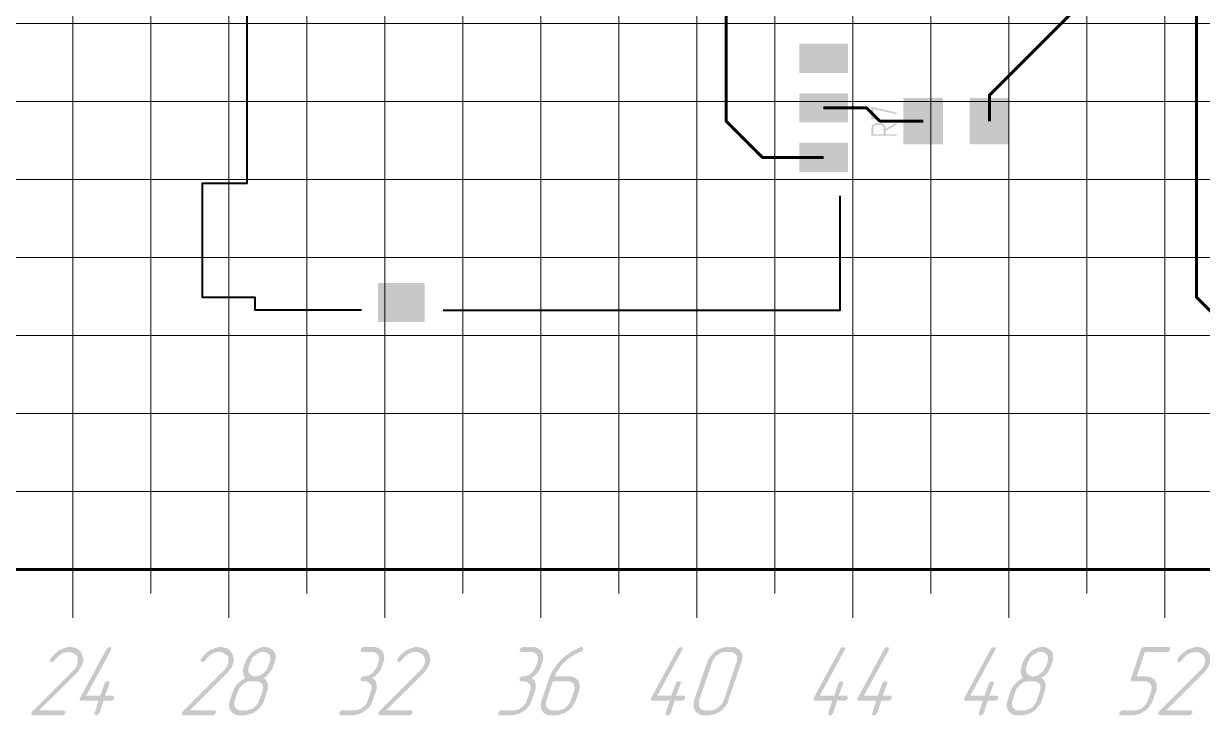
# Paper-space layout 'Layout1' of a CAD drawing. Extents: x -1 to 840, y -1 to 593.
# Drawn here: x 154.8 to 215.2, y 323.7 to 359.2 of the extents above; entities that cross this region are included whole.
import ezdxf

# ---------------------------------------------------------------- set-up
doc = ezdxf.new("R2010")
doc.units = 0
doc.header["$MEASUREMENT"] = 0
doc.layers.add('PDF _Геометрия', color=7, linetype='CONTINUOUS')
doc.layers.add('PDF _Сплошная заливка', color=7, linetype='CONTINUOUS')

psp = doc.layouts.get("Layout1")

# ---------------------------------------------------------------- hatches: boundary and pattern name
at = {"layer": 'PDF _Сплошная заливка', "transparency": 33554559}
for points in [[(198.255, 354.884), (198.255, 354.884), (198.255, 354.91), (198.255, 354.91), (198.281, 354.91), (198.281, 354.91), (198.306, 354.91), (198.306, 354.91), (199.525, 354.63), (199.525, 354.63), (199.525, 354.63), (199.525, 354.63), (199.551, 354.63), (199.551, 354.579), (199.551, 354.579), (199.551, 354.579), (199.551, 354.579), (199.551, 354.554), (199.551, 354.554), (199.525, 354.554), (199.525, 354.554), (199.5, 354.554), (199.5, 354.554), (198.357, 354.808), (198.357, 354.351), (198.433, 354.351), (198.433, 354.351), (198.458, 354.351), (198.458, 354.351), (198.484, 354.351), (198.484, 354.351), (198.484, 354.326), (198.484, 354.326), (198.484, 354.326), (198.484, 354.3), (198.484, 354.3), (198.484, 354.3), (198.484, 354.275), (198.484, 354.275), (198.458, 354.275), (198.458, 354.275), (198.433, 354.275), (198.306, 354.275), (198.306, 354.275), (198.281, 354.275), (198.281, 354.275), (198.281, 354.275), (198.255, 354.275), (198.255, 354.275), (198.255, 354.3), (198.255, 354.3)], [(157.201, 327.198), (157.227, 327.198), (157.277, 327.198), (157.353, 327.173), (157.455, 327.148), (157.531, 327.097), (157.633, 327.046), (157.658, 326.995), (157.709, 326.944), (157.709, 326.944), (157.709, 326.944), (157.735, 326.919), (157.735, 326.919), (157.76, 326.843), (157.785, 326.792), (157.811, 326.69), (157.836, 326.589), (157.836, 326.538), (157.836, 326.462), (157.811, 326.411), (157.785, 326.335), (157.785, 326.335), (157.785, 326.309), (157.785, 326.309), (157.76, 326.259), (157.76, 326.233), (157.735, 326.182), (157.684, 326.106), (157.658, 326.106), (157.658, 326.081), (157.633, 326.055), (157.608, 326.03), (157.582, 325.979), (157.557, 325.928), (157.506, 325.878), (157.455, 325.827), (155.575, 323.947), (156.845, 323.947), (156.845, 323.947), (156.871, 323.947), (156.896, 323.922), (156.896, 323.896), (156.922, 323.896), (156.922, 323.846), (156.922, 323.82), (156.896, 323.82), (156.896, 323.795), (156.871, 323.769), (156.845, 323.744), (156.845, 323.744), (156.82, 323.719), (156.795, 323.693), (156.744, 323.693), (155.245, 323.693), (155.219, 323.693), (155.194, 323.719), (155.169, 323.744), (155.169, 323.744), (155.169, 323.769), (155.169, 323.795), (155.169, 323.82), (155.169, 323.846), (155.169, 323.846), (155.219, 323.896), (157.303, 325.979), (157.379, 326.055), (157.455, 326.157), (157.455, 326.157), (157.455, 326.182), (157.455, 326.182), (157.481, 326.208), (157.506, 326.284), (157.531, 326.335), (157.531, 326.335), (157.531, 326.36), (157.557, 326.386), (157.557, 326.436), (157.557, 326.487), (157.557, 326.563), (157.557, 326.64), (157.531, 326.716), (157.506, 326.741), (157.481, 326.767), (157.481, 326.767), (157.455, 326.792), (157.455, 326.792), (157.43, 326.817), (157.379, 326.843), (157.303, 326.894), (157.303, 326.894), (157.303, 326.919), (157.277, 326.919), (157.227, 326.919), (157.201, 326.944), (157.176, 326.944), (157.074, 326.944), (157.049, 326.944), (157.023, 326.944), (156.972, 326.944), (156.922, 326.919), (156.845, 326.919), (156.795, 326.894), (156.718, 326.843), (156.718, 326.843), (156.693, 326.843), (156.668, 326.817), (156.617, 326.767), (156.566, 326.741), (156.49, 326.665), (156.439, 326.614), (156.363, 326.512), (156.363, 326.512), (156.363, 326.512), (156.337, 326.487), (156.312, 326.462), (156.287, 326.462), (156.287, 326.462), (156.261, 326.436), (156.236, 326.436), (156.21, 326.436), (156.21, 326.436), (156.185, 326.462), (156.134, 326.462), (156.134, 326.487), (156.134, 326.487), (156.134, 326.512), (156.134, 326.563), (156.159, 326.614), (156.159, 326.614), (156.185, 326.614), (156.185, 326.64), (156.21, 326.665), (156.236, 326.716), (156.312, 326.767), (156.363, 326.843), (156.464, 326.919), (156.541, 326.995), (156.642, 327.071), (156.642, 327.071), (156.668, 327.071), (156.693, 327.071), (156.744, 327.097), (156.795, 327.122), (156.871, 327.148), (156.972, 327.173), (157.049, 327.198), (157.15, 327.198), (157.176, 327.198)], [(159.208, 327.198), (159.233, 327.198), (159.259, 327.173), (159.259, 327.148), (159.259, 327.148), (159.284, 327.122), (159.259, 327.071), (159.259, 327.046), (157.989, 324.709), (158.7, 324.709), (158.929, 325.319), (158.929, 325.344), (158.929, 325.344), (158.954, 325.37), (158.979, 325.395), (159.005, 325.42), (159.03, 325.42), (159.056, 325.446), (159.081, 325.446), (159.106, 325.446), (159.106, 325.446), (159.157, 325.446), (159.157, 325.42), (159.183, 325.42), (159.183, 325.395), (159.183, 325.37), (159.183, 325.319), (158.954, 324.709), (159.361, 324.709), (159.361, 324.709), (159.386, 324.684), (159.411, 324.658), (159.411, 324.658), (159.411, 324.633), (159.437, 324.608), (159.411, 324.582), (159.411, 324.582), (159.411, 324.557), (159.386, 324.531), (159.361, 324.481), (159.361, 324.481), (159.335, 324.481), (159.31, 324.455), (159.259, 324.455), (158.878, 324.455), (158.675, 323.82), (158.675, 323.82), (158.649, 323.795), (158.624, 323.769), (158.598, 323.719), (158.598, 323.719), (158.573, 323.719), (158.548, 323.693), (158.497, 323.693), (158.497, 323.693), (158.471, 323.693), (158.446, 323.719), (158.421, 323.719), (158.421, 323.744), (158.421, 323.744), (158.395, 323.769), (158.421, 323.795), (158.421, 323.82), (158.624, 324.455), (157.735, 324.455), (157.735, 324.455), (157.684, 324.455), (157.658, 324.481), (157.658, 324.481), (157.658, 324.506), (157.658, 324.531), (157.658, 324.582), (157.684, 324.608), (159.03, 327.097), (159.03, 327.097), (159.056, 327.122), (159.081, 327.148), (159.106, 327.173), (159.183, 327.198)], [(164.924, 327.198), (164.95, 327.198), (165, 327.198), (165.077, 327.173), (165.178, 327.148), (165.254, 327.097), (165.356, 327.046), (165.381, 326.995), (165.432, 326.944), (165.432, 326.944), (165.432, 326.944), (165.458, 326.919), (165.458, 326.919), (165.483, 326.843), (165.508, 326.792), (165.534, 326.69), (165.559, 326.589), (165.559, 326.538), (165.559, 326.462), (165.534, 326.411), (165.508, 326.335), (165.508, 326.335), (165.508, 326.309), (165.508, 326.309), (165.483, 326.259), (165.483, 326.233), (165.458, 326.182), (165.407, 326.106), (165.381, 326.106), (165.381, 326.081), (165.356, 326.055), (165.331, 326.03), (165.305, 325.979), (165.28, 325.928), (165.229, 325.878), (165.178, 325.827), (163.298, 323.947), (164.568, 323.947), (164.568, 323.947), (164.594, 323.947), (164.619, 323.922), (164.619, 323.896), (164.645, 323.896), (164.645, 323.846), (164.645, 323.82), (164.619, 323.82), (164.619, 323.795), (164.594, 323.769), (164.568, 323.744), (164.568, 323.744), (164.543, 323.719), (164.518, 323.693), (164.467, 323.693), (162.968, 323.693), (162.943, 323.693), (162.917, 323.719), (162.892, 323.744), (162.892, 323.744), (162.892, 323.769), (162.892, 323.795), (162.892, 323.82), (162.892, 323.846), (162.892, 323.846), (162.943, 323.896), (165.026, 325.979), (165.102, 326.055), (165.178, 326.157), (165.178, 326.157), (165.178, 326.182), (165.178, 326.182), (165.204, 326.208), (165.229, 326.284), (165.254, 326.335), (165.254, 326.335), (165.254, 326.36), (165.28, 326.386), (165.28, 326.436), (165.28, 326.487), (165.28, 326.563), (165.28, 326.64), (165.254, 326.716), (165.229, 326.741), (165.204, 326.767), (165.204, 326.767), (165.178, 326.792), (165.178, 326.792), (165.153, 326.817), (165.102, 326.843), (165.026, 326.894), (165.026, 326.894), (165.026, 326.919), (165, 326.919), (164.95, 326.919), (164.924, 326.944), (164.899, 326.944), (164.797, 326.944), (164.772, 326.944), (164.746, 326.944), (164.695, 326.944), (164.645, 326.919), (164.568, 326.919), (164.518, 326.894), (164.441, 326.843), (164.441, 326.843), (164.416, 326.843), (164.391, 326.817), (164.34, 326.767), (164.289, 326.741), (164.213, 326.665), (164.162, 326.614), (164.086, 326.512), (164.086, 326.512), (164.086, 326.512), (164.06, 326.487), (164.035, 326.462), (164.01, 326.462), (164.01, 326.462), (163.984, 326.436), (163.959, 326.436), (163.933, 326.436), (163.933, 326.436), (163.908, 326.462), (163.882, 326.462), (163.857, 326.487), (163.857, 326.487), (163.857, 326.512), (163.857, 326.563), (163.882, 326.614), (163.882, 326.614), (163.908, 326.614), (163.908, 326.64), (163.933, 326.665), (163.959, 326.716), (164.035, 326.767), (164.086, 326.843), (164.187, 326.919), (164.264, 326.995), (164.365, 327.071), (164.365, 327.071), (164.391, 327.071), (164.416, 327.071), (164.467, 327.097), (164.518, 327.122), (164.594, 327.148), (164.695, 327.173), (164.772, 327.198), (164.873, 327.198), (164.899, 327.198)], [(172.8, 327.198), (172.85, 327.198), (172.901, 327.173), (172.977, 327.148), (173.054, 327.097), (173.13, 327.046), (173.181, 326.97), (173.206, 326.97), (173.206, 326.944), (173.231, 326.894), (173.257, 326.843), (173.257, 326.767), (173.282, 326.665), (173.257, 326.563), (173.257, 326.512), (173.231, 326.436), (173.155, 326.208), (173.13, 326.106), (173.104, 326.055), (173.079, 326.005), (173.079, 326.005), (173.054, 326.005), (173.054, 325.979), (173.003, 325.928), (172.977, 325.878), (172.952, 325.878), (172.952, 325.852), (172.927, 325.827), (172.876, 325.801), (172.85, 325.751), (172.8, 325.7), (172.723, 325.649), (172.673, 325.624), (172.673, 325.598), (172.698, 325.598), (172.723, 325.573), (172.749, 325.547), (172.774, 325.522), (172.825, 325.471), (172.85, 325.395), (172.876, 325.344), (172.876, 325.344), (172.876, 325.319), (172.876, 325.268), (172.876, 325.217), (172.876, 325.166), (172.876, 325.09), (172.876, 325.039), (172.85, 324.938), (172.673, 324.455), (172.673, 324.43), (172.673, 324.43), (172.673, 324.404), (172.647, 324.404), (172.622, 324.328), (172.596, 324.252), (172.545, 324.176), (172.469, 324.1), (172.368, 323.998), (172.266, 323.922), (172.266, 323.922), (172.266, 323.896), (172.241, 323.896), (172.215, 323.896), (172.19, 323.871), (172.164, 323.846), (172.088, 323.82), (172.012, 323.769), (171.91, 323.744), (171.783, 323.719), (171.682, 323.693), (171.021, 323.693), (171.021, 323.693), (170.996, 323.719), (170.97, 323.744), (170.97, 323.744), (170.97, 323.769), (170.945, 323.795), (170.97, 323.82), (170.97, 323.82), (170.97, 323.846), (170.996, 323.871), (171.021, 323.896), (171.021, 323.922), (171.047, 323.922), (171.097, 323.947), (171.123, 323.947), (171.783, 323.947), (171.834, 323.947), (171.885, 323.972), (171.936, 323.998), (172.012, 323.998), (172.088, 324.049), (172.164, 324.1), (172.164, 324.1), (172.19, 324.125), (172.215, 324.15), (172.266, 324.201), (172.317, 324.252), (172.368, 324.303), (172.393, 324.379), (172.419, 324.455), (172.596, 324.938), (172.596, 324.963), (172.596, 324.989), (172.622, 325.014), (172.622, 325.065), (172.622, 325.116), (172.622, 325.192), (172.596, 325.242), (172.571, 325.293), (172.571, 325.319), (172.545, 325.319), (172.52, 325.344), (172.495, 325.37), (172.469, 325.395), (172.393, 325.42), (172.342, 325.446), (172.266, 325.446), (172.139, 325.446), (172.114, 325.446), (172.088, 325.471), (172.063, 325.471), (172.063, 325.497), (172.063, 325.497), (172.063, 325.547), (172.063, 325.573), (172.063, 325.573), (172.063, 325.598), (172.088, 325.624), (172.114, 325.649), (172.114, 325.649), (172.139, 325.674), (172.19, 325.7), (172.215, 325.7), (172.266, 325.7), (172.317, 325.7), (172.368, 325.725), (172.419, 325.725), (172.495, 325.751), (172.545, 325.801), (172.622, 325.852), (172.647, 325.852), (172.673, 325.878), (172.698, 325.903), (172.723, 325.954), (172.774, 326.005), (172.825, 326.055), (172.85, 326.131), (172.901, 326.208), (172.977, 326.436), (172.977, 326.462), (173.003, 326.487), (173.003, 326.512), (173.003, 326.563), (173.003, 326.614), (173.003, 326.69), (172.977, 326.741), (172.952, 326.792), (172.952, 326.817), (172.952, 326.817), (172.901, 326.843), (172.876, 326.868), (172.85, 326.894), (172.8, 326.919), (172.723, 326.944), (172.647, 326.944), (172.139, 326.944), (172.114, 326.944), (172.088, 326.97), (172.063, 326.97), (172.063, 326.995), (172.063, 326.995), (172.063, 327.046), (172.063, 327.071), (172.063, 327.071), (172.088, 327.097), (172.088, 327.122), (172.114, 327.148), (172.139, 327.148), (172.164, 327.173), (172.19, 327.198), (172.241, 327.198), (172.774, 327.198)], [(175.01, 327.198), (175.035, 327.198), (175.086, 327.198), (175.162, 327.173), (175.238, 327.148), (175.34, 327.097), (175.442, 327.046), (175.467, 326.995), (175.518, 326.944), (175.518, 326.944), (175.518, 326.944), (175.518, 326.919), (175.543, 326.919), (175.569, 326.843), (175.594, 326.792), (175.619, 326.69), (175.645, 326.589), (175.645, 326.538), (175.619, 326.462), (175.619, 326.411), (175.594, 326.335), (175.594, 326.335), (175.594, 326.309), (175.569, 326.309), (175.569, 326.259), (175.543, 326.233), (175.518, 326.182), (175.467, 326.106), (175.467, 326.106), (175.467, 326.081), (175.442, 326.055), (175.416, 326.03), (175.391, 325.979), (175.34, 325.928), (175.315, 325.878), (175.264, 325.827), (173.358, 323.947), (174.629, 323.947), (174.654, 323.947), (174.68, 323.947), (174.705, 323.922), (174.705, 323.896), (174.705, 323.896), (174.73, 323.846), (174.705, 323.82), (174.705, 323.82), (174.705, 323.795), (174.68, 323.769), (174.654, 323.744), (174.629, 323.744), (174.629, 323.719), (174.578, 323.693), (174.553, 323.693), (173.054, 323.693), (173.028, 323.693), (173.003, 323.719), (172.977, 323.744), (172.977, 323.744), (172.977, 323.769), (172.977, 323.795), (172.977, 323.82), (172.977, 323.846), (172.977, 323.846), (173.003, 323.896), (175.086, 325.979), (175.188, 326.055), (175.238, 326.157), (175.238, 326.157), (175.264, 326.182), (175.264, 326.182), (175.289, 326.208), (175.315, 326.284), (175.34, 326.335), (175.34, 326.335), (175.34, 326.36), (175.34, 326.386), (175.366, 326.436), (175.366, 326.487), (175.366, 326.563), (175.34, 326.64), (175.315, 326.716), (175.315, 326.741), (175.289, 326.767), (175.264, 326.767), (175.264, 326.792), (175.238, 326.792), (175.238, 326.817), (175.188, 326.843), (175.111, 326.894), (175.111, 326.894), (175.086, 326.919), (175.061, 326.919), (175.035, 326.919), (175.01, 326.944), (174.959, 326.944), (174.883, 326.944), (174.857, 326.944), (174.807, 326.944), (174.756, 326.944), (174.705, 326.919), (174.654, 326.919), (174.578, 326.894), (174.527, 326.843), (174.527, 326.843), (174.502, 326.843), (174.451, 326.817), (174.4, 326.767), (174.349, 326.741), (174.298, 326.665), (174.222, 326.614), (174.171, 326.512), (174.171, 326.512), (174.146, 326.512), (174.121, 326.487), (174.095, 326.462), (174.095, 326.462), (174.095, 326.462), (174.07, 326.436), (174.044, 326.436), (174.019, 326.436), (173.994, 326.436), (173.968, 326.462), (173.943, 326.462), (173.943, 326.487), (173.943, 326.487), (173.943, 326.512), (173.943, 326.563), (173.968, 326.614), (173.968, 326.614), (173.968, 326.614), (173.994, 326.64), (173.994, 326.665), (174.044, 326.716), (174.095, 326.767), (174.171, 326.843), (174.248, 326.919), (174.349, 326.995), (174.451, 327.071), (174.451, 327.071), (174.451, 327.071), (174.502, 327.071), (174.527, 327.097), (174.603, 327.122), (174.68, 327.148), (174.756, 327.173), (174.857, 327.198), (174.959, 327.198), (174.984, 327.198)], [(180.955, 327.198), (181.005, 327.198), (181.056, 327.173), (181.132, 327.148), (181.209, 327.097), (181.285, 327.046), (181.361, 326.97), (181.361, 326.97), (181.361, 326.944), (181.386, 326.894), (181.412, 326.843), (181.412, 326.767), (181.437, 326.665), (181.412, 326.563), (181.412, 326.512), (181.386, 326.436), (181.31, 326.208), (181.285, 326.106), (181.259, 326.055), (181.234, 326.005), (181.234, 326.005), (181.234, 326.005), (181.209, 325.979), (181.158, 325.928), (181.132, 325.878), (181.107, 325.878), (181.107, 325.852), (181.082, 325.827), (181.056, 325.801), (181.005, 325.751), (180.955, 325.7), (180.904, 325.649), (180.827, 325.624), (180.827, 325.598), (180.853, 325.598), (180.878, 325.573), (180.904, 325.547), (180.929, 325.522), (180.98, 325.471), (181.005, 325.395), (181.031, 325.344), (181.031, 325.344), (181.031, 325.319), (181.031, 325.268), (181.031, 325.217), (181.031, 325.166), (181.031, 325.09), (181.031, 325.039), (181.005, 324.938), (180.827, 324.455), (180.827, 324.43), (180.827, 324.43), (180.827, 324.404), (180.802, 324.404), (180.777, 324.328), (180.751, 324.252), (180.7, 324.176), (180.624, 324.1), (180.523, 323.998), (180.446, 323.922), (180.421, 323.922), (180.421, 323.896), (180.396, 323.896), (180.37, 323.896), (180.345, 323.871), (180.319, 323.846), (180.243, 323.82), (180.167, 323.769), (180.065, 323.744), (179.938, 323.719), (179.837, 323.693), (179.202, 323.693), (179.176, 323.693), (179.151, 323.719), (179.125, 323.744), (179.125, 323.744), (179.125, 323.769), (179.1, 323.795), (179.125, 323.82), (179.125, 323.82), (179.125, 323.846), (179.151, 323.871), (179.176, 323.896), (179.176, 323.922), (179.202, 323.922), (179.252, 323.947), (179.278, 323.947), (179.964, 323.947), (179.989, 323.947), (180.04, 323.972), (180.116, 323.998), (180.167, 323.998), (180.243, 324.049), (180.319, 324.1), (180.319, 324.1), (180.345, 324.125), (180.37, 324.15), (180.421, 324.201), (180.472, 324.252), (180.523, 324.303), (180.548, 324.379), (180.573, 324.455), (180.751, 324.938), (180.751, 324.963), (180.751, 324.989), (180.777, 325.014), (180.777, 325.065), (180.777, 325.116), (180.777, 325.192), (180.751, 325.242), (180.726, 325.293), (180.726, 325.319), (180.7, 325.319), (180.675, 325.344), (180.65, 325.37), (180.624, 325.395), (180.548, 325.42), (180.497, 325.446), (180.421, 325.446), (180.294, 325.446), (180.269, 325.446), (180.243, 325.471), (180.218, 325.471), (180.218, 325.497), (180.218, 325.497), (180.218, 325.547), (180.218, 325.573), (180.218, 325.573), (180.218, 325.598), (180.243, 325.624), (180.269, 325.649), (180.294, 325.649), (180.294, 325.674), (180.345, 325.7), (180.37, 325.7), (180.421, 325.7), (180.472, 325.7), (180.523, 325.725), (180.573, 325.725), (180.65, 325.751), (180.7, 325.801), (180.777, 325.852), (180.802, 325.852), (180.827, 325.878), (180.853, 325.903), (180.904, 325.954), (180.929, 326.005), (180.98, 326.055), (181.005, 326.131), (181.056, 326.208), (181.132, 326.436), (181.132, 326.462), (181.158, 326.487), (181.158, 326.512), (181.158, 326.563), (181.158, 326.614), (181.158, 326.69), (181.132, 326.741), (181.107, 326.792), (181.107, 326.817), (181.107, 326.817), (181.082, 326.843), (181.031, 326.868), (181.005, 326.894), (180.955, 326.919), (180.878, 326.944), (180.802, 326.944), (180.294, 326.944), (180.269, 326.944), (180.243, 326.97), (180.218, 326.97), (180.218, 326.995), (180.218, 326.995), (180.218, 327.046), (180.218, 327.071), (180.218, 327.071), (180.243, 327.097), (180.269, 327.122), (180.294, 327.148), (180.294, 327.148), (180.319, 327.173), (180.345, 327.198), (180.396, 327.198), (180.929, 327.198)], [(188.5, 327.198), (188.525, 327.198), (188.55, 327.173), (188.55, 327.148), (188.55, 327.148), (188.576, 327.122), (188.55, 327.071), (188.55, 327.046), (187.28, 324.709), (187.992, 324.709), (188.22, 325.319), (188.22, 325.344), (188.22, 325.344), (188.246, 325.37), (188.271, 325.395), (188.297, 325.42), (188.322, 325.42), (188.347, 325.446), (188.373, 325.446), (188.398, 325.446), (188.398, 325.446), (188.423, 325.446), (188.449, 325.42), (188.474, 325.42), (188.474, 325.395), (188.474, 325.37), (188.474, 325.319), (188.246, 324.709), (188.652, 324.709), (188.652, 324.709), (188.678, 324.684), (188.703, 324.658), (188.703, 324.658), (188.703, 324.633), (188.728, 324.608), (188.703, 324.582), (188.703, 324.582), (188.703, 324.557), (188.678, 324.531), (188.652, 324.481), (188.652, 324.481), (188.627, 324.481), (188.576, 324.455), (188.55, 324.455), (188.169, 324.455), (187.966, 323.82), (187.941, 323.82), (187.941, 323.795), (187.915, 323.769), (187.89, 323.719), (187.89, 323.719), (187.865, 323.719), (187.839, 323.693), (187.788, 323.693), (187.788, 323.693), (187.763, 323.693), (187.738, 323.719), (187.712, 323.719), (187.712, 323.744), (187.712, 323.744), (187.687, 323.769), (187.712, 323.795), (187.712, 323.82), (187.915, 324.455), (187.026, 324.455), (187.001, 324.455), (186.975, 324.455), (186.95, 324.481), (186.95, 324.481), (186.95, 324.506), (186.95, 324.531), (186.95, 324.582), (186.975, 324.608), (188.322, 327.097), (188.322, 327.097), (188.347, 327.122), (188.373, 327.148), (188.398, 327.173), (188.474, 327.198)], [(196.832, 327.198), (196.858, 327.198), (196.883, 327.173), (196.883, 327.148), (196.909, 327.148), (196.909, 327.122), (196.909, 327.071), (196.883, 327.046), (195.613, 324.709), (196.35, 324.709), (196.553, 325.319), (196.553, 325.344), (196.578, 325.344), (196.578, 325.37), (196.604, 325.395), (196.629, 325.42), (196.655, 325.42), (196.68, 325.446), (196.731, 325.446), (196.731, 325.446), (196.756, 325.446), (196.782, 325.446), (196.807, 325.42), (196.807, 325.42), (196.807, 325.395), (196.807, 325.37), (196.807, 325.319), (196.578, 324.709), (196.985, 324.709), (196.985, 324.709), (197.01, 324.684), (197.036, 324.658), (197.036, 324.658), (197.061, 324.633), (197.061, 324.608), (197.061, 324.582), (197.036, 324.582), (197.036, 324.557), (197.01, 324.531), (196.985, 324.481), (196.985, 324.481), (196.96, 324.481), (196.934, 324.455), (196.883, 324.455), (196.502, 324.455), (196.299, 323.82), (196.299, 323.82), (196.274, 323.795), (196.248, 323.769), (196.223, 323.719), (196.223, 323.719), (196.197, 323.719), (196.172, 323.693), (196.121, 323.693), (196.121, 323.693), (196.096, 323.693), (196.07, 323.719), (196.045, 323.719), (196.045, 323.744), (196.045, 323.744), (196.045, 323.769), (196.045, 323.795), (196.045, 323.82), (196.248, 324.455), (195.384, 324.455), (195.359, 324.455), (195.334, 324.455), (195.308, 324.481), (195.283, 324.481), (195.283, 324.506), (195.283, 324.531), (195.308, 324.582), (195.308, 324.608), (196.655, 327.097), (196.655, 327.097), (196.68, 327.122), (196.705, 327.148), (196.731, 327.173), (196.807, 327.198)], [(199.094, 327.198), (199.119, 327.198), (199.144, 327.173), (199.144, 327.148), (199.144, 327.148), (199.17, 327.122), (199.144, 327.071), (199.144, 327.046), (197.874, 324.709), (198.585, 324.709), (198.814, 325.319), (198.814, 325.344), (198.814, 325.344), (198.839, 325.37), (198.865, 325.395), (198.89, 325.42), (198.89, 325.42), (198.941, 325.446), (198.966, 325.446), (198.992, 325.446), (198.992, 325.446), (199.017, 325.446), (199.043, 325.42), (199.043, 325.42), (199.068, 325.395), (199.068, 325.37), (199.068, 325.319), (198.839, 324.709), (199.221, 324.709), (199.246, 324.709), (199.271, 324.684), (199.297, 324.658), (199.297, 324.658), (199.297, 324.633), (199.322, 324.608), (199.297, 324.582), (199.297, 324.582), (199.297, 324.557), (199.271, 324.531), (199.246, 324.481), (199.221, 324.481), (199.221, 324.481), (199.17, 324.455), (199.144, 324.455), (198.763, 324.455), (198.56, 323.82), (198.535, 323.82), (198.535, 323.795), (198.509, 323.769), (198.484, 323.719), (198.458, 323.719), (198.458, 323.719), (198.408, 323.693), (198.382, 323.693), (198.382, 323.693), (198.357, 323.693), (198.331, 323.719), (198.306, 323.719), (198.306, 323.744), (198.281, 323.744), (198.281, 323.769), (198.281, 323.795), (198.306, 323.82), (198.509, 324.455), (197.62, 324.455), (197.595, 324.455), (197.569, 324.455), (197.544, 324.481), (197.544, 324.481), (197.544, 324.506), (197.544, 324.531), (197.544, 324.582), (197.569, 324.608), (198.916, 327.097), (198.916, 327.097), (198.941, 327.122), (198.941, 327.148), (198.992, 327.173), (199.068, 327.198), (199.068, 327.198)], [(204.555, 327.198), (204.581, 327.198), (204.606, 327.173), (204.606, 327.148), (204.632, 327.148), (204.632, 327.122), (204.632, 327.071), (204.606, 327.046), (203.336, 324.709), (204.073, 324.709), (204.276, 325.319), (204.276, 325.344), (204.302, 325.344), (204.302, 325.37), (204.327, 325.395), (204.352, 325.42), (204.378, 325.42), (204.403, 325.446), (204.454, 325.446), (204.454, 325.446), (204.479, 325.446), (204.505, 325.446), (204.53, 325.42), (204.53, 325.42), (204.53, 325.395), (204.53, 325.37), (204.53, 325.319), (204.302, 324.709), (204.708, 324.709), (204.708, 324.709), (204.733, 324.684), (204.759, 324.658), (204.759, 324.658), (204.784, 324.633), (204.784, 324.608), (204.784, 324.582), (204.759, 324.582), (204.759, 324.557), (204.733, 324.531), (204.708, 324.481), (204.708, 324.481), (204.683, 324.481), (204.657, 324.455), (204.606, 324.455), (204.225, 324.455), (204.022, 323.82), (204.022, 323.82), (203.997, 323.795), (203.971, 323.769), (203.946, 323.719), (203.946, 323.719), (203.92, 323.719), (203.895, 323.693), (203.844, 323.693), (203.844, 323.693), (203.819, 323.693), (203.793, 323.719), (203.768, 323.719), (203.768, 323.744), (203.768, 323.744), (203.768, 323.769), (203.768, 323.795), (203.768, 323.82), (203.971, 324.455), (203.107, 324.455), (203.082, 324.455), (203.057, 324.455), (203.031, 324.481), (203.006, 324.481), (203.006, 324.506), (203.006, 324.531), (203.031, 324.582), (203.031, 324.608), (204.378, 327.097), (204.378, 327.097), (204.403, 327.122), (204.428, 327.148), (204.454, 327.173), (204.53, 327.198)], [(213.523, 327.198), (213.549, 327.198), (213.574, 327.148), (213.574, 327.148), (213.574, 327.122), (213.574, 327.097), (213.574, 327.071), (213.574, 327.071), (213.574, 327.046), (213.549, 327.021), (213.523, 326.995), (213.498, 326.97), (213.473, 326.97), (213.447, 326.944), (213.422, 326.944), (212.279, 326.944), (211.872, 325.7), (212.38, 325.7), (212.406, 325.7), (212.456, 325.674), (212.533, 325.674), (212.609, 325.649), (212.685, 325.598), (212.761, 325.547), (212.812, 325.471), (212.812, 325.471), (212.837, 325.446), (212.863, 325.395), (212.863, 325.319), (212.888, 325.242), (212.888, 325.166), (212.888, 325.065), (212.863, 325.014), (212.863, 324.938), (212.685, 324.455), (212.685, 324.43), (212.685, 324.43), (212.685, 324.404), (212.66, 324.404), (212.634, 324.328), (212.583, 324.277), (212.533, 324.176), (212.482, 324.1), (212.38, 323.998), (212.279, 323.922), (212.279, 323.922), (212.279, 323.922), (212.253, 323.896), (212.228, 323.896), (212.202, 323.871), (212.177, 323.846), (212.101, 323.82), (211.999, 323.769), (211.897, 323.744), (211.796, 323.719), (211.694, 323.693), (211.034, 323.693), (211.008, 323.693), (210.983, 323.719), (210.983, 323.744), (210.957, 323.744), (210.957, 323.769), (210.957, 323.795), (210.983, 323.82), (210.983, 323.82), (210.983, 323.846), (211.008, 323.871), (211.034, 323.896), (211.034, 323.922), (211.059, 323.922), (211.11, 323.947), (211.135, 323.947), (211.796, 323.947), (211.847, 323.947), (211.897, 323.972), (211.948, 323.998), (212.024, 323.998), (212.101, 324.049), (212.177, 324.1), (212.177, 324.1), (212.202, 324.125), (212.228, 324.15), (212.279, 324.201), (212.329, 324.252), (212.355, 324.303), (212.406, 324.379), (212.431, 324.455), (212.609, 324.938), (212.609, 324.963), (212.609, 324.989), (212.609, 325.014), (212.634, 325.065), (212.634, 325.116), (212.634, 325.192), (212.609, 325.242), (212.583, 325.293), (212.558, 325.293), (212.558, 325.319), (212.533, 325.344), (212.507, 325.37), (212.456, 325.395), (212.406, 325.42), (212.355, 325.446), (212.279, 325.446), (211.618, 325.446), (211.618, 325.446), (211.593, 325.471), (211.567, 325.471), (211.567, 325.497), (211.542, 325.522), (211.567, 325.573), (212.075, 327.071), (212.075, 327.071), (212.075, 327.097), (212.101, 327.122), (212.101, 327.148), (212.126, 327.148), (212.177, 327.173), (212.202, 327.198), (212.253, 327.198), (213.498, 327.198)], [(215.022, 327.198), (215.048, 327.198), (215.073, 327.198), (215.175, 327.173), (215.251, 327.148), (215.352, 327.097), (215.429, 327.046), (215.48, 326.995), (215.505, 326.944), (215.505, 326.944), (215.53, 326.944), (215.53, 326.919), (215.556, 326.919), (215.581, 326.843), (215.607, 326.792), (215.632, 326.69), (215.632, 326.589), (215.632, 326.538), (215.632, 326.462), (215.632, 326.411), (215.607, 326.335), (215.607, 326.335), (215.607, 326.309), (215.581, 326.309), (215.581, 326.259), (215.556, 326.233), (215.53, 326.182), (215.48, 326.106), (215.48, 326.106), (215.48, 326.081), (215.454, 326.055), (215.429, 326.03), (215.403, 325.979), (215.352, 325.928), (215.327, 325.878), (215.251, 325.827), (213.371, 323.947), (214.641, 323.947), (214.667, 323.947), (214.692, 323.947), (214.717, 323.922), (214.717, 323.896), (214.717, 323.896), (214.717, 323.846), (214.717, 323.82), (214.717, 323.82), (214.717, 323.795), (214.692, 323.769), (214.667, 323.744), (214.641, 323.744), (214.616, 323.719), (214.59, 323.693), (214.565, 323.693), (213.041, 323.693), (213.041, 323.693), (213.015, 323.719), (212.99, 323.744), (212.99, 323.744), (212.965, 323.769), (212.965, 323.795), (212.99, 323.82), (212.99, 323.846), (212.99, 323.846), (213.015, 323.896), (215.098, 325.979), (215.175, 326.055), (215.251, 326.157), (215.251, 326.157), (215.251, 326.182), (215.276, 326.182), (215.302, 326.208), (215.327, 326.284), (215.352, 326.335), (215.352, 326.335), (215.352, 326.36), (215.352, 326.386), (215.378, 326.436), (215.378, 326.487), (215.378, 326.563), (215.352, 326.64), (215.327, 326.716), (215.302, 326.741), (215.276, 326.767), (215.276, 326.767), (215.276, 326.792), (215.251, 326.792), (215.251, 326.817), (215.175, 326.843), (215.124, 326.894), (215.098, 326.894), (215.098, 326.919), (215.073, 326.919), (215.048, 326.919), (215.022, 326.944), (214.971, 326.944), (214.895, 326.944), (214.844, 326.944), (214.819, 326.944), (214.768, 326.944), (214.717, 326.919), (214.667, 326.919), (214.59, 326.894), (214.54, 326.843), (214.514, 326.843), (214.489, 326.843), (214.463, 326.817), (214.413, 326.767), (214.362, 326.741), (214.311, 326.665), (214.235, 326.614), (214.184, 326.512), (214.158, 326.512), (214.158, 326.512), (214.133, 326.487), (214.108, 326.462), (214.108, 326.462), (214.082, 326.462), (214.082, 326.436), (214.031, 326.436), (214.031, 326.436), (214.006, 326.436), (213.981, 326.462), (213.955, 326.462), (213.955, 326.487), (213.955, 326.487), (213.955, 326.512), (213.955, 326.563), (213.981, 326.614), (213.981, 326.614), (213.981, 326.614), (213.981, 326.64), (214.006, 326.665), (214.057, 326.716), (214.108, 326.767), (214.184, 326.843), (214.26, 326.919), (214.362, 326.995), (214.463, 327.071), (214.463, 327.071), (214.463, 327.071), (214.489, 327.071), (214.54, 327.097), (214.616, 327.122), (214.692, 327.148), (214.768, 327.173), (214.87, 327.198), (214.946, 327.198), (214.997, 327.198)]]:
    psp.add_hatch(color=256, dxfattribs=at).paths.add_polyline_path(points)
h = psp.add_hatch(color=256, dxfattribs=at)
h.paths.add_polyline_path([(198.357, 353.792), (198.357, 353.513), (198.89, 353.513), (198.89, 353.818), (198.89, 353.818), (198.89, 353.843), (198.89, 353.868), (198.89, 353.894), (198.865, 353.919), (198.839, 353.945), (198.839, 353.945), (198.839, 353.945), (198.814, 353.945), (198.814, 353.97), (198.789, 353.97), (198.763, 353.97), (198.738, 353.995), (198.712, 353.995), (198.535, 353.995), (198.535, 353.995), (198.509, 353.995), (198.509, 353.995), (198.484, 353.97), (198.458, 353.97), (198.433, 353.97), (198.433, 353.945), (198.408, 353.945), (198.408, 353.919), (198.382, 353.919), (198.382, 353.919), (198.382, 353.894), (198.357, 353.868), (198.357, 353.843), (198.357, 353.818)], flags=0)
h.paths.add_polyline_path([(198.255, 353.818), (198.255, 353.843), (198.255, 353.868), (198.281, 353.894), (198.281, 353.945), (198.306, 353.97), (198.331, 353.995), (198.331, 353.995), (198.331, 353.995), (198.357, 354.021), (198.357, 354.021), (198.382, 354.046), (198.408, 354.046), (198.458, 354.071), (198.484, 354.071), (198.509, 354.071), (198.535, 354.071), (198.712, 354.071), (198.712, 354.071), (198.712, 354.071), (198.738, 354.071), (198.738, 354.071), (198.763, 354.071), (198.789, 354.071), (198.814, 354.071), (198.839, 354.046), (198.89, 354.021), (198.89, 354.021), (198.916, 353.995), (198.916, 353.995), (198.916, 353.995), (198.941, 353.97), (198.941, 353.945), (198.966, 353.919), (198.992, 353.894), (198.992, 353.843), (198.992, 353.792), (198.992, 353.792), (199.475, 354.071), (199.475, 354.071), (199.5, 354.071), (199.5, 354.071), (199.5, 354.071), (199.5, 354.071), (199.525, 354.071), (199.525, 354.071), (199.551, 354.071), (199.551, 354.071), (199.551, 354.046), (199.551, 354.046), (199.551, 354.046), (199.551, 354.021), (199.551, 354.021), (199.551, 354.021), (199.551, 353.995), (199.551, 353.995), (199.525, 353.995), (198.992, 353.69), (198.992, 353.513), (199.5, 353.513), (199.5, 353.513), (199.525, 353.513), (199.525, 353.513), (199.551, 353.513), (199.551, 353.513), (199.551, 353.513), (199.551, 353.487), (199.551, 353.487), (199.551, 353.487), (199.551, 353.462), (199.551, 353.462), (199.551, 353.437), (199.551, 353.437), (199.525, 353.437), (199.525, 353.437), (199.5, 353.437), (198.306, 353.437), (198.306, 353.437), (198.281, 353.437), (198.281, 353.437), (198.281, 353.437), (198.255, 353.437), (198.255, 353.462), (198.255, 353.462), (198.255, 353.487)], flags=0)
h = psp.add_hatch(color=256, dxfattribs=at)
h.paths.add_polyline_path([(167.084, 326.944), (167.033, 326.944), (167.007, 326.944), (166.956, 326.944), (166.88, 326.919), (166.829, 326.894), (166.753, 326.843), (166.677, 326.792), (166.652, 326.792), (166.652, 326.767), (166.601, 326.741), (166.575, 326.716), (166.525, 326.665), (166.474, 326.589), (166.448, 326.512), (166.423, 326.462), (166.321, 326.182), (166.321, 326.182), (166.321, 326.157), (166.296, 326.131), (166.296, 326.081), (166.296, 326.03), (166.296, 325.954), (166.321, 325.903), (166.347, 325.852), (166.347, 325.827), (166.372, 325.827), (166.398, 325.801), (166.423, 325.776), (166.474, 325.751), (166.525, 325.725), (166.575, 325.7), (166.652, 325.7), (166.677, 325.7), (166.728, 325.7), (166.779, 325.725), (166.829, 325.725), (166.906, 325.751), (166.982, 325.801), (167.058, 325.852), (167.058, 325.852), (167.084, 325.878), (167.109, 325.903), (167.16, 325.954), (167.211, 325.979), (167.236, 326.055), (167.287, 326.131), (167.312, 326.182), (167.414, 326.462), (167.414, 326.462), (167.414, 326.487), (167.414, 326.512), (167.439, 326.563), (167.439, 326.64), (167.414, 326.69), (167.414, 326.741), (167.388, 326.792), (167.388, 326.817), (167.363, 326.817), (167.338, 326.843), (167.312, 326.868), (167.261, 326.894), (167.211, 326.919), (167.16, 326.944)], flags=0)
h.paths.add_polyline_path([(166.677, 325.446), (166.398, 325.446), (166.372, 325.446), (166.321, 325.42), (166.245, 325.42), (166.194, 325.395), (166.118, 325.344), (166.042, 325.293), (166.016, 325.293), (166.016, 325.268), (165.966, 325.242), (165.94, 325.192), (165.89, 325.141), (165.839, 325.09), (165.813, 325.014), (165.763, 324.938), (165.61, 324.455), (165.61, 324.43), (165.585, 324.43), (165.585, 324.379), (165.585, 324.328), (165.585, 324.277), (165.585, 324.227), (165.61, 324.15), (165.635, 324.1), (165.635, 324.1), (165.661, 324.074), (165.686, 324.049), (165.712, 324.023), (165.737, 323.998), (165.813, 323.972), (165.864, 323.947), (165.94, 323.947), (166.22, 323.947), (166.271, 323.947), (166.321, 323.972), (166.372, 323.998), (166.448, 323.998), (166.525, 324.049), (166.601, 324.1), (166.601, 324.1), (166.626, 324.125), (166.652, 324.15), (166.702, 324.201), (166.728, 324.252), (166.779, 324.303), (166.829, 324.379), (166.855, 324.455), (167.033, 324.938), (167.033, 324.963), (167.033, 324.989), (167.033, 325.014), (167.058, 325.065), (167.058, 325.116), (167.033, 325.192), (167.033, 325.242), (167.007, 325.293), (166.982, 325.319), (166.982, 325.319), (166.956, 325.344), (166.931, 325.37), (166.88, 325.395), (166.829, 325.42), (166.753, 325.446)], flags=0)
h.paths.add_polyline_path([(167.211, 327.198), (167.261, 327.198), (167.338, 327.173), (167.414, 327.148), (167.49, 327.097), (167.566, 327.046), (167.617, 326.97), (167.617, 326.97), (167.642, 326.97), (167.642, 326.944), (167.668, 326.919), (167.668, 326.868), (167.693, 326.843), (167.693, 326.792), (167.719, 326.741), (167.693, 326.614), (167.693, 326.538), (167.668, 326.462), (167.566, 326.182), (167.566, 326.182), (167.566, 326.157), (167.541, 326.131), (167.515, 326.081), (167.49, 326.03), (167.465, 325.979), (167.388, 325.878), (167.388, 325.878), (167.363, 325.852), (167.338, 325.827), (167.312, 325.801), (167.261, 325.751), (167.211, 325.7), (167.16, 325.649), (167.109, 325.624), (167.109, 325.598), (167.109, 325.598), (167.134, 325.573), (167.185, 325.547), (167.211, 325.522), (167.236, 325.471), (167.261, 325.42), (167.287, 325.344), (167.287, 325.344), (167.287, 325.319), (167.312, 325.268), (167.312, 325.217), (167.312, 325.166), (167.312, 325.09), (167.287, 325.039), (167.261, 324.938), (167.109, 324.455), (167.109, 324.43), (167.109, 324.43), (167.084, 324.404), (167.084, 324.404), (167.058, 324.328), (167.007, 324.252), (166.956, 324.176), (166.906, 324.1), (166.804, 323.998), (166.702, 323.922), (166.702, 323.922), (166.702, 323.896), (166.677, 323.896), (166.652, 323.896), (166.626, 323.871), (166.601, 323.846), (166.525, 323.82), (166.423, 323.769), (166.321, 323.744), (166.22, 323.719), (166.093, 323.693), (165.813, 323.693), (165.813, 323.693), (165.737, 323.719), (165.686, 323.719), (165.61, 323.744), (165.534, 323.795), (165.458, 323.846), (165.407, 323.922), (165.407, 323.922), (165.381, 323.947), (165.356, 323.998), (165.331, 324.074), (165.331, 324.15), (165.305, 324.227), (165.331, 324.328), (165.331, 324.379), (165.356, 324.455), (165.508, 324.938), (165.534, 324.963), (165.534, 324.989), (165.559, 325.014), (165.559, 325.065), (165.61, 325.116), (165.635, 325.192), (165.686, 325.242), (165.737, 325.319), (165.763, 325.319), (165.788, 325.344), (165.813, 325.37), (165.864, 325.42), (165.915, 325.471), (165.991, 325.522), (166.067, 325.573), (166.144, 325.624), (166.144, 325.624), (166.144, 325.624), (166.118, 325.649), (166.093, 325.674), (166.093, 325.725), (166.067, 325.776), (166.042, 325.827), (166.042, 325.878), (166.042, 325.878), (166.042, 325.903), (166.016, 325.928), (166.016, 325.979), (166.042, 326.005), (166.042, 326.081), (166.042, 326.131), (166.067, 326.208), (166.169, 326.462), (166.169, 326.462), (166.169, 326.462), (166.169, 326.487), (166.169, 326.487), (166.194, 326.563), (166.245, 326.614), (166.296, 326.716), (166.372, 326.792), (166.448, 326.894), (166.55, 326.97), (166.575, 326.995), (166.575, 326.995), (166.601, 327.021), (166.652, 327.046), (166.702, 327.071), (166.753, 327.097), (166.855, 327.148), (167.007, 327.198), (167.084, 327.198), (167.185, 327.198)], flags=0)
h = psp.add_hatch(color=256, dxfattribs=at)
h.paths.add_polyline_path([(182.682, 325.446), (181.92, 325.446), (181.59, 324.455), (181.59, 324.43), (181.564, 324.43), (181.564, 324.379), (181.564, 324.328), (181.564, 324.277), (181.564, 324.227), (181.59, 324.15), (181.615, 324.1), (181.615, 324.1), (181.64, 324.074), (181.666, 324.049), (181.691, 324.023), (181.742, 323.998), (181.793, 323.972), (181.844, 323.947), (181.92, 323.947), (182.199, 323.947), (182.25, 323.947), (182.301, 323.972), (182.352, 323.998), (182.428, 323.998), (182.504, 324.049), (182.58, 324.1), (182.58, 324.1), (182.606, 324.125), (182.631, 324.15), (182.682, 324.201), (182.707, 324.252), (182.758, 324.303), (182.809, 324.379), (182.834, 324.455), (183.012, 324.938), (183.012, 324.963), (183.012, 324.989), (183.012, 325.014), (183.038, 325.065), (183.038, 325.116), (183.012, 325.192), (183.012, 325.242), (182.987, 325.293), (182.987, 325.319), (182.961, 325.319), (182.936, 325.344), (182.911, 325.37), (182.86, 325.395), (182.809, 325.42), (182.733, 325.446)], flags=0)
h.paths.add_polyline_path([(183.419, 327.198), (183.444, 327.198), (183.47, 327.148), (183.47, 327.148), (183.47, 327.122), (183.47, 327.097), (183.47, 327.071), (183.47, 327.071), (183.47, 327.046), (183.444, 327.021), (183.444, 326.995), (183.444, 326.995), (183.419, 326.995), (183.393, 326.97), (183.343, 326.944), (183.292, 326.944), (183.241, 326.919), (183.114, 326.843), (183.114, 326.843), (183.089, 326.843), (183.063, 326.843), (183.038, 326.817), (183.012, 326.792), (182.961, 326.767), (182.885, 326.716), (182.86, 326.716), (182.86, 326.716), (182.809, 326.665), (182.758, 326.64), (182.682, 326.589), (182.631, 326.538), (182.555, 326.462), (182.479, 326.386), (182.453, 326.386), (182.428, 326.36), (182.403, 326.335), (182.377, 326.284), (182.326, 326.233), (182.301, 326.182), (182.25, 326.106), (182.199, 326.03), (182.199, 326.03), (182.174, 326.005), (182.149, 325.979), (182.123, 325.928), (182.098, 325.878), (182.072, 325.827), (182.047, 325.751), (182.021, 325.7), (182.784, 325.7), (182.809, 325.7), (182.86, 325.7), (182.936, 325.674), (183.012, 325.649), (183.089, 325.598), (183.165, 325.547), (183.216, 325.471), (183.216, 325.471), (183.241, 325.446), (183.266, 325.395), (183.266, 325.344), (183.292, 325.242), (183.292, 325.166), (183.292, 325.065), (183.266, 325.014), (183.266, 324.938), (183.089, 324.455), (183.089, 324.43), (183.089, 324.43), (183.089, 324.404), (183.063, 324.404), (183.038, 324.328), (182.987, 324.252), (182.936, 324.176), (182.885, 324.1), (182.784, 323.998), (182.682, 323.922), (182.682, 323.922), (182.682, 323.896), (182.657, 323.896), (182.631, 323.896), (182.606, 323.871), (182.58, 323.846), (182.504, 323.82), (182.403, 323.769), (182.301, 323.744), (182.199, 323.719), (182.072, 323.693), (181.793, 323.693), (181.793, 323.693), (181.742, 323.719), (181.666, 323.719), (181.59, 323.744), (181.513, 323.795), (181.437, 323.846), (181.386, 323.922), (181.386, 323.922), (181.361, 323.947), (181.336, 323.998), (181.31, 324.074), (181.31, 324.15), (181.285, 324.227), (181.31, 324.328), (181.31, 324.379), (181.336, 324.455), (181.717, 325.547), (181.717, 325.573), (181.717, 325.573), (181.742, 325.624), (181.742, 325.649), (181.767, 325.7), (181.793, 325.751), (181.818, 325.801), (181.844, 325.878), (181.945, 326.03), (182.047, 326.182), (182.098, 326.259), (182.149, 326.335), (182.225, 326.436), (182.301, 326.512), (182.301, 326.512), (182.326, 326.538), (182.352, 326.563), (182.377, 326.589), (182.428, 326.64), (182.479, 326.665), (182.53, 326.716), (182.606, 326.767), (182.682, 326.817), (182.758, 326.894), (182.834, 326.944), (182.936, 326.995), (183.139, 327.097), (183.241, 327.148), (183.343, 327.198), (183.393, 327.198)], flags=0)
h = psp.add_hatch(color=256, dxfattribs=at)
h.paths.add_polyline_path([(191.015, 326.944), (190.735, 326.944), (190.684, 326.944), (190.634, 326.944), (190.583, 326.919), (190.507, 326.894), (190.431, 326.843), (190.38, 326.792), (190.354, 326.792), (190.329, 326.767), (190.303, 326.741), (190.253, 326.716), (190.227, 326.64), (190.176, 326.589), (190.126, 326.512), (190.1, 326.436), (189.414, 324.455), (189.414, 324.43), (189.414, 324.43), (189.414, 324.379), (189.414, 324.328), (189.414, 324.277), (189.414, 324.227), (189.414, 324.15), (189.465, 324.1), (189.465, 324.1), (189.465, 324.074), (189.49, 324.049), (189.516, 324.023), (189.567, 323.998), (189.618, 323.972), (189.694, 323.947), (189.745, 323.947), (190.049, 323.947), (190.075, 323.947), (190.126, 323.972), (190.202, 323.998), (190.253, 323.998), (190.329, 324.049), (190.405, 324.1), (190.405, 324.1), (190.431, 324.125), (190.456, 324.15), (190.507, 324.201), (190.558, 324.252), (190.608, 324.303), (190.634, 324.379), (190.684, 324.455), (191.345, 326.436), (191.37, 326.462), (191.37, 326.487), (191.37, 326.512), (191.37, 326.563), (191.37, 326.614), (191.37, 326.69), (191.345, 326.741), (191.32, 326.792), (191.32, 326.792), (191.32, 326.817), (191.294, 326.843), (191.243, 326.868), (191.218, 326.894), (191.167, 326.919), (191.091, 326.944)], flags=0)
h.paths.add_polyline_path([(191.167, 327.198), (191.218, 327.198), (191.294, 327.173), (191.345, 327.148), (191.421, 327.097), (191.497, 327.046), (191.548, 326.97), (191.574, 326.97), (191.574, 326.944), (191.599, 326.894), (191.624, 326.843), (191.65, 326.767), (191.65, 326.665), (191.624, 326.563), (191.624, 326.512), (191.599, 326.462), (190.913, 324.455), (190.913, 324.43), (190.913, 324.43), (190.913, 324.404), (190.913, 324.404), (190.888, 324.328), (190.837, 324.277), (190.786, 324.176), (190.71, 324.1), (190.634, 323.998), (190.532, 323.922), (190.532, 323.922), (190.507, 323.922), (190.507, 323.896), (190.481, 323.896), (190.456, 323.871), (190.405, 323.846), (190.354, 323.82), (190.253, 323.769), (190.151, 323.744), (190.024, 323.719), (189.922, 323.693), (189.643, 323.693), (189.618, 323.693), (189.567, 323.719), (189.49, 323.719), (189.44, 323.744), (189.363, 323.795), (189.287, 323.846), (189.236, 323.922), (189.211, 323.922), (189.211, 323.947), (189.186, 323.998), (189.16, 324.074), (189.135, 324.15), (189.135, 324.227), (189.135, 324.328), (189.16, 324.379), (189.16, 324.455), (189.846, 326.462), (189.846, 326.462), (189.872, 326.462), (189.872, 326.487), (189.872, 326.512), (189.897, 326.563), (189.948, 326.64), (189.999, 326.716), (190.075, 326.792), (190.151, 326.894), (190.253, 326.97), (190.253, 326.97), (190.253, 326.995), (190.278, 326.995), (190.303, 327.021), (190.329, 327.021), (190.354, 327.046), (190.431, 327.097), (190.532, 327.122), (190.634, 327.173), (190.735, 327.198), (190.812, 327.198), (191.142, 327.198)], flags=0)
h = psp.add_hatch(color=256, dxfattribs=at)
h.paths.add_polyline_path([(206.969, 326.944), (206.918, 326.944), (206.893, 326.944), (206.842, 326.944), (206.766, 326.919), (206.715, 326.894), (206.639, 326.843), (206.562, 326.792), (206.537, 326.792), (206.512, 326.767), (206.486, 326.741), (206.461, 326.716), (206.41, 326.665), (206.359, 326.589), (206.334, 326.512), (206.283, 326.462), (206.207, 326.182), (206.207, 326.182), (206.181, 326.157), (206.181, 326.131), (206.181, 326.081), (206.181, 326.03), (206.181, 325.954), (206.207, 325.903), (206.232, 325.852), (206.232, 325.827), (206.258, 325.827), (206.283, 325.801), (206.308, 325.776), (206.334, 325.751), (206.41, 325.725), (206.461, 325.7), (206.537, 325.7), (206.562, 325.7), (206.613, 325.7), (206.664, 325.725), (206.715, 325.725), (206.791, 325.751), (206.867, 325.801), (206.918, 325.852), (206.944, 325.852), (206.969, 325.878), (206.994, 325.903), (207.045, 325.954), (207.071, 325.979), (207.121, 326.055), (207.172, 326.131), (207.198, 326.182), (207.299, 326.462), (207.299, 326.462), (207.299, 326.487), (207.299, 326.512), (207.299, 326.563), (207.325, 326.64), (207.299, 326.69), (207.299, 326.741), (207.274, 326.792), (207.248, 326.817), (207.248, 326.817), (207.223, 326.843), (207.198, 326.868), (207.147, 326.894), (207.096, 326.919), (207.045, 326.944)], flags=0)
h.paths.add_polyline_path([(206.562, 325.446), (206.283, 325.446), (206.258, 325.446), (206.181, 325.42), (206.131, 325.42), (206.054, 325.395), (206.004, 325.344), (205.927, 325.293), (205.902, 325.293), (205.877, 325.268), (205.851, 325.242), (205.826, 325.192), (205.775, 325.141), (205.724, 325.09), (205.673, 325.014), (205.648, 324.938), (205.495, 324.455), (205.495, 324.43), (205.47, 324.43), (205.47, 324.379), (205.47, 324.328), (205.47, 324.277), (205.47, 324.227), (205.495, 324.15), (205.521, 324.1), (205.521, 324.1), (205.546, 324.074), (205.546, 324.049), (205.597, 324.023), (205.623, 323.998), (205.673, 323.972), (205.75, 323.947), (205.826, 323.947), (206.105, 323.947), (206.156, 323.947), (206.207, 323.972), (206.258, 323.998), (206.334, 323.998), (206.41, 324.049), (206.461, 324.1), (206.486, 324.1), (206.512, 324.125), (206.537, 324.15), (206.588, 324.201), (206.613, 324.252), (206.664, 324.303), (206.715, 324.379), (206.74, 324.455), (206.893, 324.938), (206.918, 324.963), (206.918, 324.989), (206.918, 325.014), (206.918, 325.065), (206.918, 325.116), (206.918, 325.192), (206.918, 325.242), (206.893, 325.293), (206.867, 325.319), (206.867, 325.319), (206.842, 325.344), (206.817, 325.37), (206.766, 325.395), (206.715, 325.42), (206.639, 325.446)], flags=0)
h.paths.add_polyline_path([(207.096, 327.198), (207.147, 327.198), (207.223, 327.173), (207.299, 327.148), (207.375, 327.097), (207.452, 327.046), (207.502, 326.97), (207.502, 326.97), (207.528, 326.97), (207.528, 326.944), (207.553, 326.919), (207.553, 326.868), (207.579, 326.843), (207.579, 326.792), (207.579, 326.741), (207.579, 326.614), (207.579, 326.538), (207.553, 326.462), (207.452, 326.182), (207.452, 326.182), (207.452, 326.157), (207.426, 326.131), (207.401, 326.081), (207.375, 326.03), (207.35, 325.979), (207.274, 325.878), (207.274, 325.878), (207.248, 325.852), (207.223, 325.827), (207.198, 325.801), (207.147, 325.751), (207.096, 325.7), (207.045, 325.649), (206.969, 325.624), (206.994, 325.598), (206.994, 325.598), (207.02, 325.573), (207.071, 325.547), (207.096, 325.522), (207.121, 325.471), (207.147, 325.42), (207.172, 325.344), (207.172, 325.344), (207.172, 325.319), (207.198, 325.268), (207.198, 325.217), (207.198, 325.166), (207.198, 325.09), (207.172, 325.039), (207.147, 324.938), (206.994, 324.455), (206.994, 324.43), (206.969, 324.43), (206.969, 324.404), (206.969, 324.404), (206.944, 324.328), (206.893, 324.252), (206.842, 324.176), (206.766, 324.1), (206.689, 323.998), (206.588, 323.922), (206.588, 323.922), (206.588, 323.896), (206.562, 323.896), (206.537, 323.896), (206.512, 323.871), (206.486, 323.846), (206.41, 323.82), (206.308, 323.769), (206.207, 323.744), (206.105, 323.719), (205.978, 323.693), (205.699, 323.693), (205.673, 323.693), (205.623, 323.719), (205.572, 323.719), (205.495, 323.744), (205.419, 323.795), (205.343, 323.846), (205.292, 323.922), (205.267, 323.922), (205.267, 323.947), (205.241, 323.998), (205.216, 324.074), (205.191, 324.15), (205.191, 324.227), (205.216, 324.328), (205.216, 324.379), (205.241, 324.455), (205.394, 324.938), (205.394, 324.963), (205.419, 324.989), (205.419, 325.014), (205.445, 325.065), (205.495, 325.116), (205.521, 325.192), (205.572, 325.242), (205.623, 325.319), (205.648, 325.319), (205.673, 325.344), (205.699, 325.37), (205.75, 325.42), (205.8, 325.471), (205.877, 325.522), (205.953, 325.573), (206.029, 325.624), (206.029, 325.624), (206.004, 325.624), (206.004, 325.649), (205.978, 325.674), (205.953, 325.725), (205.953, 325.776), (205.927, 325.827), (205.927, 325.878), (205.927, 325.878), (205.927, 325.903), (205.902, 325.928), (205.902, 325.979), (205.927, 326.005), (205.927, 326.081), (205.927, 326.131), (205.953, 326.208), (206.029, 326.462), (206.029, 326.462), (206.054, 326.462), (206.054, 326.487), (206.054, 326.487), (206.08, 326.563), (206.131, 326.614), (206.181, 326.716), (206.258, 326.792), (206.334, 326.894), (206.435, 326.97), (206.435, 326.995), (206.461, 326.995), (206.486, 327.021), (206.537, 327.046), (206.588, 327.071), (206.613, 327.097), (206.74, 327.148), (206.893, 327.198), (206.969, 327.198), (207.071, 327.198)], flags=0)

# ---------------------------------------------------------------- linework, layer by layer
at = {"layer": 'PDF _Геометрия', "lineweight": 20}
for points in [[(106.809, 331.188), (109.29, 331.188), (349.334, 331.188), (349.334, 491.187), (109.29, 491.187)], [(157.299, 328.708), (157.299, 331.188), (157.299, 491.187)], [(161.299, 329.948), (161.299, 331.188), (161.299, 491.187)], [(165.3, 328.708), (165.3, 331.188), (165.3, 491.187)], [(169.301, 329.948), (169.301, 331.188), (169.301, 491.187)], [(173.302, 328.708), (173.302, 331.188), (173.302, 491.187)], [(177.302, 329.948), (177.302, 331.188), (177.302, 491.187)], [(181.303, 328.708), (181.303, 331.188), (181.303, 491.187)], [(185.304, 329.948), (185.304, 331.188), (185.304, 491.187)], [(189.305, 328.708), (189.305, 331.188), (189.305, 491.187)], [(193.306, 329.948), (193.306, 331.188), (193.306, 491.187)], [(197.306, 328.708), (197.306, 331.188), (197.306, 491.187)], [(201.307, 329.948), (201.307, 331.188), (201.307, 491.187)], [(205.308, 328.708), (205.308, 331.188), (205.308, 491.187)], [(209.308, 329.948), (209.308, 331.188), (209.308, 491.187)], [(213.309, 328.708), (213.309, 331.188), (213.309, 491.187)], [(108.05, 359.188), (109.29, 359.188), (349.334, 359.188)], [(106.809, 355.188), (109.29, 355.188), (349.334, 355.188)], [(108.05, 351.188), (109.29, 351.188), (349.334, 351.188)], [(106.809, 347.188), (109.29, 347.188), (349.334, 347.188)], [(108.05, 343.188), (109.29, 343.188), (349.334, 343.188)], [(106.809, 339.188), (109.29, 339.188), (349.334, 339.188)], [(108.05, 335.188), (109.29, 335.188), (349.334, 335.188)], [(157.299, 329.948), (157.299, 331.188)], [(165.3, 329.948), (165.3, 331.188)], [(173.302, 329.948), (173.302, 331.188)], [(181.303, 329.948), (181.303, 331.188)], [(189.305, 329.948), (189.305, 331.188)], [(197.306, 329.948), (197.306, 331.188)], [(205.308, 329.948), (205.308, 331.188)], [(213.309, 329.948), (213.309, 331.188)]]:
    psp.add_lwpolyline(points, dxfattribs=at)
at = {"layer": 'PDF _Геометрия', "lineweight": 60}
for points in [[(109.29, 491.187), (109.29, 331.188), (349.334, 331.188), (349.334, 491.187)], [(349.334, 331.188), (109.29, 331.188), (349.334, 331.188), (349.334, 491.187)]]:
    psp.add_lwpolyline(points, close=True, dxfattribs=at)
for points in [[(226.312, 340.108), (223.137, 343.281), (216.806, 343.281), (214.926, 345.161), (214.926, 367.106), (216.552, 368.732), (216.552, 401.904), (206.187, 412.267), (189.928, 412.267), (186.304, 415.89), (186.304, 421.108)], [(158.299, 381.107), (156.241, 383.165), (156.241, 387.629), (156.851, 388.239), (166.321, 388.239), (167.693, 386.867), (167.693, 385.267), (178.699, 385.267), (179.779, 384.188), (190.811, 384.188), (190.811, 381.991), (190.811, 354.188), (192.671, 352.328), (195.806, 352.328)], [(204.308, 354.188), (204.308, 355.525), (213.605, 364.82), (213.605, 376.809), (212.226, 378.188)], [(195.806, 354.868), (198.006, 354.868), (198.687, 354.188), (200.914, 354.188)], [(109.29, 331.188), (349.334, 331.188)]]:
    psp.add_lwpolyline(points, dxfattribs=at)
at = {"layer": 'PDF _Геометрия', "lineweight": 40}
for points in [[(172.102, 344.488), (166.65, 344.488), (166.65, 345.138), (163.95, 345.138), (163.95, 350.998), (166.25, 350.998), (166.25, 367.378), (163.95, 367.378), (163.95, 373.238), (166.65, 373.238), (166.65, 373.888), (172.102, 373.888)], [(176.302, 344.488), (196.656, 344.488), (196.656, 350.348)]]:
    psp.add_lwpolyline(points, dxfattribs=at)
at = {"layer": 'PDF _Сплошная заливка', "lineweight": 30, "transparency": 33554559}
for points in [[(197.056, 356.657), (194.556, 356.657), (197.056, 358.158), (194.556, 358.158)], [(197.056, 356.657), (194.556, 356.657), (197.056, 358.158), (194.556, 358.158)], [(197.056, 354.117), (194.556, 354.117), (197.056, 355.618), (194.556, 355.618)], [(197.056, 354.117), (194.556, 354.117), (197.056, 355.618), (194.556, 355.618)], [(199.904, 352.994), (199.904, 355.381), (201.925, 352.994), (201.925, 355.381)], [(199.904, 352.994), (199.904, 355.381), (201.925, 352.994), (201.925, 355.381)], [(203.297, 352.994), (203.297, 355.381), (205.318, 352.994), (205.318, 355.381)], [(203.297, 352.994), (203.297, 355.381), (205.318, 352.994), (205.318, 355.381)], [(197.056, 351.577), (194.556, 351.577), (197.056, 353.078), (194.556, 353.078)], [(197.056, 351.577), (194.556, 351.577), (197.056, 353.078), (194.556, 353.078)], [(175.352, 343.888), (172.952, 343.888), (175.352, 345.888), (172.952, 345.888)], [(175.352, 343.888), (172.952, 343.888), (175.352, 345.888), (172.952, 345.888)]]:
    psp.add_solid(points, dxfattribs=at)

doc.saveas('drawing.dxf')
